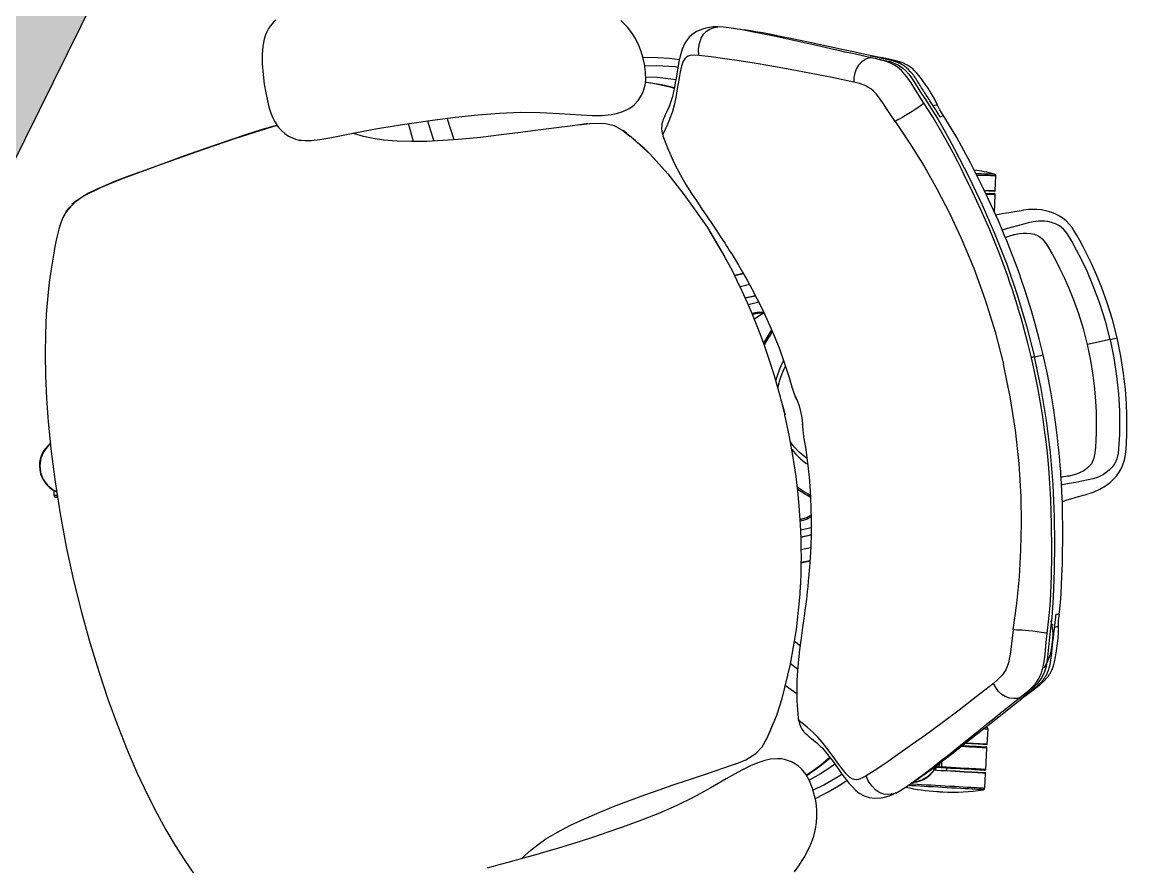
# Model space of a CAD drawing. Extents: x -15 to 8521, y -5327 to 1905.
# Drawn here: x 3983.3 to 4059.2, y -4744.7 to -4686.7 of the extents above; entities that cross this region are included whole.
import ezdxf

# ---------------------------------------------------------------- set-up
doc = ezdxf.new("R2010")
doc.units = 0
doc.layers.add('AR-HTC-MOB', color=253, linetype='Continuous', plot=False)
doc.layers.add('AR-MOB', color=2, linetype='Continuous')

# ---------------------------------------------------------------- blocks, each defined once
blk = doc.blocks.new('CAD-GIR-TELA')
at = {"color": 1, "linetype": 'Continuous'}
for p, q in [((0.00179, 0.42932), (0.00179, 0.43425)), ((0.00179, 0.42932), (0.00179, 0.41326)), ((0.00179, 0.376), (0.00179, 0.38211)), ((-0.1154, 0.37563), (-0.12524, 0.37821)), ((-0.11273, 0.37491), (-0.11273, 0.37491)), ((-0.10075, 0.37176), (-0.11273, 0.37491)), ((-0.10075, 0.37176), (-0.11273, 0.37491)), ((-0.19642, 0.34205), (-0.19731, 0.34175)), ((0.18347, 0.34602), (0.18077, 0.34616)), ((0.18331, 0.34529), (0.18347, 0.34602)), ((-0.22501, 0.31288), (-0.22432, 0.31459)), ((-0.22489, 0.31313), (-0.22501, 0.31288)), ((-0.22432, 0.31459), (-0.22414, 0.31506)), ((0.22797, 0.31445), (0.22772, 0.31506)), ((0.22859, 0.31288), (0.22797, 0.31445)), ((0.25308, 0.28423), (0.24332, 0.28709)), ((0.25573, 0.28344), (0.25573, 0.28344)), ((0.26968, 0.27935), (0.25573, 0.28344)), ((0.26968, 0.27935), (0.25573, 0.28344)), ((0.26968, 0.27935), (0.26968, 0.27935)), ((0.2821, 0.27573), (0.27234, 0.27859)), ((0.25774, 0.25102), (0.26109, 0.25004)), ((0.26445, 0.25303), (0.26291, 0.25348)), ((0.26058, 0.24829), (0.26109, 0.25004)), ((0.26078, 0.2462), (0.26112, 0.24584)), ((0.26084, 0.24613), (0.26231, 0.24571)), ((0.26183, 0.24982), (0.26103, 0.24708)), ((0.01881, 0.20926), (0.01954, 0.20924)), ((-0.07766, 0.20012), (-0.07766, 0.1926)), ((-0.06959, 0.20102), (-0.06697, 0.19456)), ((-0.00512, 0.19998), (0.00158, 0.20021)), ((0.08124, 0.20011), (0.08124, 0.19271)), ((-0.09086, 0.19667), (-0.09086, 0.19005)), ((0.09444, 0.19667), (0.09444, 0.19006)), ((0.15439, 0.17139), (0.1582, 0.17445)), ((0.17361, 0.169), (0.16891, 0.16504)), ((0.18267, 0.15845), (0.18977, 0.1647)), ((-0.25037, 0.00687), (-0.23588, 0.00789)), ((-0.25126, -0.24112), (-0.24975, -0.24396)), ((-0.0615, -0.30046), (-0.05836, -0.30121))]:
    blk.add_line(p, q, dxfattribs=at)
at = {"color": 1, "linetype": 'Continuous', "flags": 128}
for points in [[(0.00179, 0.4343), (-0.01117, 0.43394), (-0.02316, 0.43301), (-0.03398, 0.43172), (-0.04353, 0.43022), (-0.05178, 0.42863), (-0.05876, 0.42704), (-0.0646, 0.42555), (-0.06888, 0.42436), (-0.07248, 0.42331), (-0.07571, 0.42229), (-0.07878, 0.42117), (-0.08161, 0.41986), (-0.08414, 0.41834), (-0.08639, 0.41663), (-0.08845, 0.4147), (-0.09032, 0.41253), (-0.09206, 0.4101), (-0.09374, 0.40725), (-0.09543, 0.40353), (-0.09641, 0.40057), (-0.09712, 0.39763), (-0.09756, 0.39494), (-0.09792, 0.39132), (-0.09803, 0.38973), (-0.09811, 0.38836), (-0.0982, 0.38679), (-0.0983, 0.38516), (-0.09844, 0.38276), (-0.09861, 0.37959), (-0.09878, 0.3766), (-0.09891, 0.37455), (-0.09903, 0.37258), (-0.09906, 0.3721)], [(0.10264, 0.37213), (0.10259, 0.3731), (0.10243, 0.3756), (0.10227, 0.37832), (0.1021, 0.38131), (0.10197, 0.38368), (0.10186, 0.3856), (0.10178, 0.38694), (0.10169, 0.38836), (0.10161, 0.38973), (0.10151, 0.39132), (0.10114, 0.39494), (0.10038, 0.39907), (0.09901, 0.40353), (0.09733, 0.40725), (0.09564, 0.4101), (0.0939, 0.41253), (0.09203, 0.4147), (0.08998, 0.41663), (0.08773, 0.41834), (0.08465, 0.42013), (0.08116, 0.42164), (0.07737, 0.42291), (0.07324, 0.42414), (0.06818, 0.42555), (0.06235, 0.42704), (0.05536, 0.42863), (0.04711, 0.43022), (0.03756, 0.43172), (0.02674, 0.43301), (0.01475, 0.43394), (0.00179, 0.4343)], [(0.00179, 0.42932), (-0.01111, 0.42896), (-0.02378, 0.42795), (-0.03595, 0.42641), (-0.04733, 0.42444), (-0.05554, 0.42266), (-0.06301, 0.42076), (-0.06972, 0.41886), (-0.07555, 0.41693), (-0.07911, 0.41517), (-0.08187, 0.41308), (-0.08394, 0.41076), (-0.08546, 0.40835), (-0.08657, 0.406), (-0.08739, 0.4038), (-0.08834, 0.39981), (-0.08866, 0.39616), (-0.08869, 0.39266), (-0.08859, 0.38844), (-0.08843, 0.38412), (-0.08825, 0.3796), (-0.08808, 0.3749), (-0.08807, 0.37418)], [(0.00179, 0.42932), (0.01469, 0.42896), (0.02736, 0.42795), (0.03953, 0.42641), (0.05091, 0.42444), (0.05912, 0.42266), (0.06659, 0.42076), (0.0733, 0.41886), (0.07913, 0.41693), (0.0827, 0.41517), (0.08545, 0.41308), (0.08752, 0.41076), (0.08904, 0.40835), (0.09015, 0.406), (0.09097, 0.4038), (0.09192, 0.39981), (0.09224, 0.39616), (0.09227, 0.39266), (0.09218, 0.38844), (0.09201, 0.38412), (0.09183, 0.3796), (0.09167, 0.3749), (0.09165, 0.37417)], [(-0.08273, 0.37509), (-0.08281, 0.37619), (-0.08291, 0.37767), (-0.08301, 0.37905), (-0.08309, 0.37993), (-0.08313, 0.38061), (-0.08315, 0.381), (-0.08315, 0.3813), (-0.08315, 0.38191), (-0.08314, 0.38279), (-0.08305, 0.38509), (-0.08277, 0.38759), (-0.08223, 0.39012), (-0.08138, 0.39264), (-0.08028, 0.39492), (-0.07897, 0.39678), (-0.07757, 0.39819), (-0.07596, 0.39939), (-0.07433, 0.40033), (-0.07194, 0.40137), (-0.06862, 0.4025), (-0.06428, 0.4038), (-0.05884, 0.40531), (-0.05321, 0.40674), (-0.0466, 0.40822), (-0.03893, 0.40967), (-0.03021, 0.41101), (-0.02046, 0.41213), (-0.00974, 0.41292), (0.00179, 0.41322)], [(0.00179, 0.41322), (0.01277, 0.41295), (0.02301, 0.41223), (0.0324, 0.41119), (0.04086, 0.40995), (0.04836, 0.40859), (0.05491, 0.40718), (0.06158, 0.40554), (0.06705, 0.40403), (0.07146, 0.40273), (0.07527, 0.40147), (0.07869, 0.39991), (0.08198, 0.39741), (0.08321, 0.39593), (0.08439, 0.39394), (0.08546, 0.3913), (0.08626, 0.38816), (0.0865, 0.38648), (0.08664, 0.38495), (0.08673, 0.38252), (0.08673, 0.38169), (0.08673, 0.3811), (0.08671, 0.38057), (0.08668, 0.38015), (0.08663, 0.3796), (0.08654, 0.37839), (0.08645, 0.37708), (0.08636, 0.37577), (0.08631, 0.37509)], [(0.00179, 0.38211), (-0.00968, 0.38198), (-0.02012, 0.38164), (-0.02954, 0.38115), (-0.03792, 0.38056), (-0.04528, 0.37993), (-0.05161, 0.37931), (-0.05691, 0.37872), (-0.06071, 0.37827), (-0.06373, 0.37789), (-0.06624, 0.37756), (-0.06778, 0.37735), (-0.06935, 0.37714), (-0.07132, 0.37686), (-0.07369, 0.37651), (-0.07646, 0.37609), (-0.08023, 0.3755), (-0.08455, 0.37479), (-0.08942, 0.37394), (-0.09469, 0.37297), (-0.10678, 0.37056), (-0.11802, 0.36808), (-0.12836, 0.36563), (-0.13783, 0.36326), (-0.14706, 0.3608), (-0.15687, 0.35804), (-0.1674, 0.3548), (-0.17403, 0.35256)], [(0.17763, 0.35259), (0.17629, 0.35305), (0.16991, 0.35514), (0.16422, 0.35691), (0.15844, 0.35862), (0.152, 0.36042), (0.14484, 0.36236), (0.13699, 0.36439), (0.12857, 0.36645), (0.11955, 0.36855), (0.11102, 0.37042), (0.10328, 0.37201), (0.09635, 0.37333), (0.09021, 0.37443), (0.08489, 0.37533), (0.0821, 0.37577), (0.07876, 0.37629), (0.07464, 0.3769), (0.06973, 0.37758), (0.06402, 0.3783), (0.05753, 0.37906), (0.04868, 0.37995), (0.03868, 0.38078), (0.02753, 0.38146), (0.01523, 0.38194), (0.00179, 0.38211)], [(-0.22304, 0.315), (-0.22226, 0.31666), (-0.22093, 0.31947), (-0.21957, 0.32228), (-0.2181, 0.32509), (-0.21645, 0.32778), (-0.21436, 0.33038), (-0.21172, 0.33277), (-0.20937, 0.33438), (-0.20672, 0.33584), (-0.20382, 0.33713), (-0.20078, 0.33828), (-0.19359, 0.34072), (-0.18635, 0.34332), (-0.17912, 0.34592), (-0.17179, 0.34836), (-0.16442, 0.35065), (-0.15696, 0.35281), (-0.14944, 0.35487), (-0.12888, 0.36), (-0.10808, 0.3646), (-0.08634, 0.36864), (-0.06444, 0.37184), (-0.04243, 0.37415), (-0.02034, 0.37553), (0.00179, 0.376)], [(0.00179, 0.37382), (-0.00844, 0.37373), (-0.01754, 0.37348), (-0.02551, 0.37313), (-0.03235, 0.37273), (-0.03806, 0.37233), (-0.04269, 0.37196), (-0.04722, 0.37156), (-0.0518, 0.37111), (-0.05643, 0.37062), (-0.07326, 0.36849), (-0.09008, 0.36582), (-0.10428, 0.36318), (-0.1182, 0.36025), (-0.13084, 0.35734), (-0.13515, 0.35631), (-0.14059, 0.35496), (-0.14721, 0.35327), (-0.15499, 0.35118), (-0.16392, 0.34862), (-0.17394, 0.34546), (-0.18504, 0.34155)], [(-0.12993, 0.3653), (-0.12961, 0.36653), (-0.12898, 0.3689), (-0.12842, 0.37103), (-0.12793, 0.3729), (-0.12752, 0.37447), (-0.12719, 0.37574), (-0.12694, 0.37668), (-0.12678, 0.37728), (-0.12671, 0.37754), (-0.12671, 0.37755)], [(-0.12524, 0.37821), (-0.12525, 0.37817), (-0.12534, 0.37782), (-0.12552, 0.37713), (-0.12579, 0.37611), (-0.12614, 0.37477), (-0.12658, 0.37312), (-0.12708, 0.37118), (-0.12766, 0.36898), (-0.1283, 0.36654), (-0.12853, 0.36566)], [(-0.11731, 0.36836), (-0.11725, 0.3686), (-0.11674, 0.37053), (-0.11631, 0.37218), (-0.11596, 0.37353), (-0.11569, 0.37455), (-0.11551, 0.37524), (-0.11541, 0.37558), (-0.1154, 0.37563)], [(-0.11513, 0.37515), (-0.11515, 0.37505), (-0.11527, 0.37461), (-0.11548, 0.37382), (-0.11577, 0.3727), (-0.11616, 0.37124), (-0.11662, 0.36949), (-0.11689, 0.36845)], [(-0.11513, 0.36883), (-0.1149, 0.3697), (-0.11448, 0.37128), (-0.11415, 0.37256), (-0.1139, 0.3735), (-0.11374, 0.3741), (-0.11367, 0.37436)], [(-0.11273, 0.37491), (-0.1128, 0.37465), (-0.11296, 0.37403), (-0.11322, 0.37306), (-0.11356, 0.37175), (-0.11399, 0.37013), (-0.11429, 0.36896)], [(-0.11273, 0.37491), (-0.11288, 0.37494), (-0.11303, 0.37493), (-0.11318, 0.3749), (-0.11332, 0.37483), (-0.11344, 0.37474), (-0.11354, 0.37463), (-0.11362, 0.3745), (-0.11367, 0.37436)], [(0.00179, 0.376), (0.00179, 0.37493), (0.00179, 0.37455), (0.00179, 0.37425), (0.00179, 0.37402), (0.00179, 0.37387), (0.00179, 0.37382)], [(0.22662, 0.315), (0.22585, 0.31666), (0.22168, 0.32509), (0.22003, 0.32778), (0.21794, 0.33038), (0.2153, 0.33277), (0.21295, 0.33438), (0.2103, 0.33584), (0.2074, 0.33713), (0.20436, 0.33828), (0.19796, 0.34045), (0.19145, 0.34277), (0.17854, 0.34733), (0.1654, 0.35142), (0.14759, 0.35628), (0.12964, 0.36066), (0.11167, 0.3646), (0.08992, 0.36864), (0.06802, 0.37184), (0.04601, 0.37415), (0.02392, 0.37553), (0.00179, 0.376)], [(0.18862, 0.34155), (0.17898, 0.34497), (0.17035, 0.34775), (0.16273, 0.35001), (0.15615, 0.35184), (0.15063, 0.35331), (0.14614, 0.35447), (0.14174, 0.35557), (0.13728, 0.35666), (0.13276, 0.35774), (0.11622, 0.36146), (0.09953, 0.36478), (0.08886, 0.36664), (0.07815, 0.3683), (0.06785, 0.36969), (0.0583, 0.37081), (0.05389, 0.37126), (0.0483, 0.37179), (0.04148, 0.37235), (0.03341, 0.37289), (0.02411, 0.37336), (0.01357, 0.3737), (0.00179, 0.37382)], [(-0.18195, 0.35014), (-0.18662, 0.34913), (-0.19071, 0.3478), (-0.1943, 0.34654), (-0.19743, 0.34536), (-0.20007, 0.34429), (-0.20269, 0.34314), (-0.20458, 0.34223), (-0.20613, 0.34142), (-0.20746, 0.34066), (-0.20856, 0.33997), (-0.20958, 0.33928), (-0.21112, 0.33807), (-0.21307, 0.3362), (-0.21515, 0.33357), (-0.21717, 0.33016), (-0.21929, 0.32599), (-0.2216, 0.3209)], [(-0.18178, 0.3473), (-0.18189, 0.34854), (-0.18194, 0.34933), (-0.18197, 0.34979), (-0.18197, 0.35004), (-0.18194, 0.35006)], [(-0.17404, 0.3526), (-0.17797, 0.35116), (-0.18195, 0.35014)], [(-0.17542, 0.34952), (-0.17701, 0.34897), (-0.17861, 0.34842)], [(-0.17729, 0.3194), (-0.16016, 0.32589), (-0.14282, 0.33178), (-0.12524, 0.3369), (-0.10748, 0.34142), (-0.08955, 0.3453), (-0.06693, 0.34918), (-0.04413, 0.35194), (-0.0212, 0.35359), (0.00179, 0.35413)], [(-0.17343, 0.35018), (-0.17442, 0.34985), (-0.17542, 0.34952)], [(-0.17343, 0.35018), (-0.17354, 0.35137), (-0.17367, 0.35204), (-0.1738, 0.35241), (-0.17394, 0.35259), (-0.17404, 0.35257)], [(0.18088, 0.3194), (0.16374, 0.32589), (0.14641, 0.33178), (0.12882, 0.3369), (0.11106, 0.34142), (0.09313, 0.3453), (0.07052, 0.34918), (0.04771, 0.35194), (0.02478, 0.35359), (0.00179, 0.35413)], [(0.17701, 0.35018), (0.17712, 0.35137), (0.17725, 0.35204), (0.17739, 0.35241), (0.17752, 0.35259), (0.17762, 0.35257)], [(0.17701, 0.35018), (0.17801, 0.34985), (0.179, 0.34952)], [(0.18553, 0.35014), (0.18155, 0.35116), (0.17763, 0.3526)], [(0.179, 0.34952), (0.1806, 0.34897), (0.18219, 0.34842)], [(0.18537, 0.3473), (0.18547, 0.34854), (0.18553, 0.34933), (0.18555, 0.34979), (0.18555, 0.35004), (0.18552, 0.35006)], [(0.22519, 0.3209), (0.22314, 0.32545), (0.22132, 0.32914), (0.21969, 0.33212), (0.21821, 0.33437), (0.21716, 0.33567), (0.21635, 0.33654), (0.2157, 0.33718), (0.21495, 0.33786), (0.21409, 0.33858), (0.21283, 0.33951), (0.21112, 0.34062), (0.20869, 0.34196), (0.20549, 0.34348), (0.20154, 0.34514), (0.1969, 0.34688), (0.19344, 0.34808), (0.18968, 0.34928), (0.18553, 0.35014)], [(-0.18504, 0.34155), (-0.1907, 0.33949), (-0.19608, 0.33765), (-0.20067, 0.33608), (-0.20429, 0.33468), (-0.20689, 0.33348), (-0.20878, 0.33247), (-0.21038, 0.33148), (-0.21174, 0.33054), (-0.2132, 0.32938), (-0.21496, 0.32774), (-0.21666, 0.32579), (-0.21798, 0.32397), (-0.21912, 0.32212), (-0.22043, 0.31971), (-0.22191, 0.31673), (-0.22357, 0.31322)], [(-0.19731, 0.34175), (-0.19819, 0.34145), (-0.19906, 0.34115)], [(-0.19554, 0.34235), (-0.19598, 0.3422), (-0.19642, 0.34205)], [(-0.19382, 0.34294), (-0.19468, 0.34265), (-0.19554, 0.34235)], [(-0.19298, 0.34323), (-0.1934, 0.34309), (-0.19382, 0.34294)], [(-0.19165, 0.3437), (-0.19232, 0.34347), (-0.19298, 0.34323)], [(-0.19033, 0.34418), (-0.19099, 0.34394), (-0.19165, 0.3437)], [(-0.18898, 0.34466), (-0.18965, 0.34442), (-0.19033, 0.34418)], [(-0.18766, 0.34515), (-0.18832, 0.34491), (-0.18898, 0.34466)], [(-0.1863, 0.34565), (-0.18699, 0.3454), (-0.18766, 0.34515)], [(-0.18496, 0.34615), (-0.18563, 0.3459), (-0.1863, 0.34565)], [(-0.18503, 0.34155), (-0.18503, 0.34155), (-0.18485, 0.34133), (-0.18457, 0.34079), (-0.18402, 0.33952), (-0.18336, 0.33786), (-0.1823, 0.33505), (-0.1813, 0.33229), (-0.18039, 0.3297), (-0.17961, 0.32734), (-0.17895, 0.32526), (-0.17839, 0.32338), (-0.17786, 0.3215), (-0.17729, 0.3194)], [(-0.18338, 0.34673), (-0.18417, 0.34644), (-0.18496, 0.34615)], [(-0.18178, 0.3473), (-0.18258, 0.34701), (-0.18338, 0.34673)], [(-0.18019, 0.34787), (-0.18099, 0.34758), (-0.18178, 0.3473)], [(-0.17861, 0.34842), (-0.1794, 0.34815), (-0.18019, 0.34787)], [(0.18862, 0.34155), (0.18862, 0.34155), (0.18843, 0.34133), (0.18816, 0.34079), (0.1876, 0.33952), (0.18694, 0.33786), (0.18588, 0.33505), (0.18488, 0.33229), (0.18398, 0.3297), (0.18319, 0.32734), (0.18253, 0.32526), (0.18197, 0.32338), (0.18144, 0.3215), (0.18088, 0.3194)], [(0.18219, 0.34842), (0.18298, 0.34815), (0.18378, 0.34787)], [(0.18358, 0.34683), (0.18358, 0.34684), (0.18356, 0.34663), (0.18347, 0.34602)], [(0.21082, 0.33421), (0.21071, 0.33435), (0.20804, 0.33697), (0.20562, 0.33879), (0.20287, 0.34041), (0.19988, 0.34185), (0.19674, 0.34314), (0.19352, 0.34426), (0.19023, 0.34522), (0.18689, 0.34586), (0.18347, 0.34602)], [(0.18378, 0.34787), (0.18457, 0.34758), (0.18537, 0.3473)], [(0.18537, 0.3473), (0.18617, 0.34701), (0.18696, 0.34673)], [(0.18696, 0.34673), (0.18776, 0.34643), (0.18855, 0.34615)], [(0.18855, 0.34615), (0.1892, 0.3459), (0.18989, 0.34565)], [(0.22715, 0.31322), (0.22549, 0.31673), (0.22401, 0.31971), (0.2227, 0.32212), (0.22156, 0.32397), (0.21973, 0.32643), (0.21735, 0.32889), (0.21532, 0.33054), (0.21397, 0.33148), (0.21236, 0.33247), (0.21047, 0.33348), (0.20787, 0.33468), (0.20425, 0.33608), (0.19966, 0.33765), (0.19428, 0.33949), (0.18862, 0.34155)], [(0.18989, 0.34565), (0.19057, 0.3454), (0.19124, 0.34515)], [(0.19124, 0.34515), (0.1919, 0.34491), (0.19257, 0.34466)], [(0.19257, 0.34466), (0.19324, 0.34442), (0.19391, 0.34418)], [(0.19391, 0.34418), (0.19457, 0.34394), (0.19523, 0.3437)], [(0.19523, 0.3437), (0.1959, 0.34347), (0.19657, 0.34323)], [(0.19657, 0.34323), (0.19698, 0.34309), (0.1974, 0.34294)], [(0.1974, 0.34294), (0.19826, 0.34265), (0.19912, 0.34235)], [(0.19912, 0.34235), (0.19956, 0.3422), (0.2, 0.34205)], [(0.2, 0.34205), (0.20044, 0.3419), (0.20089, 0.34175)], [(0.20089, 0.34175), (0.20177, 0.34145), (0.20264, 0.34115)], [(-0.21276, 0.3342), (-0.21324, 0.33377), (-0.21369, 0.33334)], [(-0.21177, 0.33502), (-0.21228, 0.33461), (-0.21276, 0.3342)], [(-0.21123, 0.33542), (-0.2115, 0.33522), (-0.21177, 0.33502)], [(-0.20828, 0.3373), (-0.20981, 0.33639), (-0.21123, 0.33542)], [(-0.20764, 0.33765), (-0.20796, 0.33748), (-0.20828, 0.3373)], [(-0.20698, 0.33798), (-0.20731, 0.33782), (-0.20764, 0.33765)], [(-0.20628, 0.33832), (-0.20663, 0.33815), (-0.20698, 0.33798)], [(-0.20558, 0.33864), (-0.20593, 0.33848), (-0.20628, 0.33832)], [(-0.20491, 0.33894), (-0.20525, 0.33879), (-0.20558, 0.33864)], [(-0.20423, 0.33923), (-0.20457, 0.33908), (-0.20491, 0.33894)], [(-0.20382, 0.3394), (-0.20403, 0.33931), (-0.20423, 0.33923)], [(-0.2034, 0.33956), (-0.20361, 0.33948), (-0.20382, 0.3394)], [(-0.20297, 0.33973), (-0.20318, 0.33965), (-0.2034, 0.33956)], [(-0.20254, 0.3399), (-0.20276, 0.33981), (-0.20297, 0.33973)], [(-0.20167, 0.34022), (-0.20211, 0.34006), (-0.20254, 0.3399)], [(-0.2008, 0.34054), (-0.20123, 0.34039), (-0.20167, 0.34023)], [(-0.19906, 0.34115), (-0.19993, 0.34085), (-0.2008, 0.34054)], [(0.20264, 0.34115), (0.20352, 0.34085), (0.20438, 0.34054)], [(0.20438, 0.34054), (0.20482, 0.34039), (0.20525, 0.34022)], [(0.20525, 0.34022), (0.20569, 0.34006), (0.20613, 0.3399)], [(0.20613, 0.3399), (0.20634, 0.33981), (0.20655, 0.33973)], [(0.20655, 0.33973), (0.20677, 0.33965), (0.20698, 0.33956)], [(0.20698, 0.33956), (0.20719, 0.33948), (0.2074, 0.3394)], [(0.2074, 0.3394), (0.20761, 0.33931), (0.20782, 0.33923)], [(0.20782, 0.33923), (0.20816, 0.33908), (0.20849, 0.33894)], [(0.20849, 0.33894), (0.20883, 0.33879), (0.20916, 0.33864)], [(0.20916, 0.33864), (0.20952, 0.33848), (0.20987, 0.33832)], [(0.20987, 0.33832), (0.21022, 0.33815), (0.21056, 0.33798)], [(0.21056, 0.33798), (0.21089, 0.33782), (0.21122, 0.33765)], [(0.21122, 0.33765), (0.21154, 0.33748), (0.21186, 0.3373)], [(0.21186, 0.3373), (0.21339, 0.33639), (0.21481, 0.33542)], [(0.21481, 0.33542), (0.21508, 0.33522), (0.21535, 0.33502)], [(0.21535, 0.33502), (0.21586, 0.33461), (0.21635, 0.3342)], [(0.21635, 0.3342), (0.21682, 0.33377), (0.21728, 0.33334)], [(-0.21828, 0.32693), (-0.21856, 0.3264), (-0.21884, 0.32586)], [(-0.218, 0.32745), (-0.21814, 0.32719), (-0.21828, 0.32693)], [(-0.21772, 0.32796), (-0.21786, 0.3277), (-0.218, 0.32745)], [(-0.21755, 0.32824), (-0.21764, 0.3281), (-0.21772, 0.32796)], [(-0.21739, 0.32852), (-0.21747, 0.32838), (-0.21755, 0.32824)], [(-0.21721, 0.32882), (-0.2173, 0.32867), (-0.21739, 0.32852)], [(-0.21703, 0.32911), (-0.21712, 0.32897), (-0.21721, 0.32882)], [(-0.21688, 0.32936), (-0.21696, 0.32924), (-0.21703, 0.32911)], [(-0.21673, 0.32959), (-0.21681, 0.32947), (-0.21688, 0.32936)], [(-0.21656, 0.32985), (-0.21665, 0.32972), (-0.21673, 0.32959)], [(-0.21639, 0.33011), (-0.21648, 0.32998), (-0.21656, 0.32985)], [(-0.21619, 0.3304), (-0.21629, 0.33026), (-0.21639, 0.33011)], [(-0.21599, 0.33069), (-0.21609, 0.33054), (-0.21619, 0.3304)], [(-0.21577, 0.33097), (-0.21588, 0.33083), (-0.21599, 0.33069)], [(-0.21556, 0.33125), (-0.21567, 0.33111), (-0.21577, 0.33097)], [(-0.21535, 0.33152), (-0.21545, 0.33139), (-0.21556, 0.33125)], [(-0.21514, 0.33177), (-0.21525, 0.33165), (-0.21535, 0.33152)], [(-0.21493, 0.33203), (-0.21504, 0.3319), (-0.21514, 0.33177)], [(-0.21471, 0.33228), (-0.21482, 0.33215), (-0.21493, 0.33203)], [(-0.21421, 0.33281), (-0.21447, 0.33255), (-0.21471, 0.33228)], [(-0.21369, 0.33334), (-0.21396, 0.33308), (-0.21421, 0.33281)], [(0.21728, 0.33334), (0.21754, 0.33308), (0.2178, 0.33281)], [(0.2178, 0.33281), (0.21805, 0.33255), (0.21829, 0.33228)], [(0.21829, 0.33228), (0.2184, 0.33215), (0.21851, 0.33203)], [(0.21851, 0.33203), (0.21862, 0.3319), (0.21872, 0.33177)], [(0.21872, 0.33177), (0.21883, 0.33165), (0.21893, 0.33152)], [(0.21893, 0.33152), (0.21904, 0.33138), (0.21914, 0.33125)], [(0.21914, 0.33125), (0.21925, 0.33111), (0.21936, 0.33097)], [(0.21936, 0.33097), (0.21946, 0.33083), (0.21957, 0.33069)], [(0.21957, 0.33069), (0.21967, 0.33054), (0.21977, 0.3304)], [(0.21977, 0.3304), (0.21987, 0.33026), (0.21997, 0.33011)], [(0.21997, 0.33011), (0.22006, 0.32998), (0.22015, 0.32985)], [(0.22015, 0.32985), (0.22023, 0.32972), (0.22031, 0.32959)], [(0.22031, 0.32959), (0.22039, 0.32947), (0.22047, 0.32936)], [(0.22047, 0.32936), (0.22054, 0.32923), (0.22062, 0.32911)], [(0.22062, 0.32911), (0.22071, 0.32897), (0.22079, 0.32882)], [(0.22079, 0.32882), (0.22088, 0.32867), (0.22097, 0.32852)], [(0.22097, 0.32852), (0.22105, 0.32838), (0.22114, 0.32824)], [(0.22114, 0.32824), (0.22122, 0.3281), (0.2213, 0.32796)], [(0.2213, 0.32796), (0.22144, 0.3277), (0.22158, 0.32745)], [(0.22158, 0.32745), (0.22172, 0.32719), (0.22186, 0.32693)], [(0.22186, 0.32693), (0.22215, 0.3264), (0.22243, 0.32586)], [(-0.2216, 0.3209), (-0.22285, 0.31797), (-0.22416, 0.31507)], [(-0.22199, 0.31935), (-0.22227, 0.31875), (-0.22255, 0.31816)], [(-0.22157, 0.32089), (-0.22178, 0.32047), (-0.22199, 0.31935)], [(-0.22145, 0.32051), (-0.22172, 0.31993), (-0.22199, 0.31935)], [(-0.22094, 0.32159), (-0.22119, 0.32106), (-0.22145, 0.32051)], [(-0.22042, 0.32267), (-0.22068, 0.32213), (-0.22094, 0.32159)], [(-0.21992, 0.3237), (-0.22018, 0.32318), (-0.22042, 0.32267)], [(-0.2194, 0.32475), (-0.21966, 0.32423), (-0.21992, 0.3237)], [(-0.21884, 0.32586), (-0.21912, 0.32531), (-0.2194, 0.32475)], [(-0.17729, 0.3194), (-0.18268, 0.31735), (-0.18811, 0.31536), (-0.19172, 0.31404), (-0.19526, 0.31263), (-0.1986, 0.31103), (-0.20085, 0.30965), (-0.20281, 0.30813), (-0.20447, 0.30651), (-0.20588, 0.30483), (-0.20814, 0.30136), (-0.20998, 0.29784)], [(0.18088, 0.3194), (0.18627, 0.31735), (0.19169, 0.31536), (0.1953, 0.31404), (0.19885, 0.31263), (0.20218, 0.31103), (0.20444, 0.30965), (0.2064, 0.30813), (0.20806, 0.30651), (0.20946, 0.30483), (0.21172, 0.30136), (0.21356, 0.29784)], [(0.22243, 0.32586), (0.22271, 0.3253), (0.22299, 0.32475)], [(0.22299, 0.32475), (0.22325, 0.32423), (0.2235, 0.3237)], [(0.2235, 0.3237), (0.22376, 0.32319), (0.22401, 0.32267)], [(0.22401, 0.32267), (0.22426, 0.32213), (0.22452, 0.32159)], [(0.22452, 0.32159), (0.22477, 0.32105), (0.22503, 0.32051)], [(0.22503, 0.32051), (0.2253, 0.31993), (0.22558, 0.31935)], [(0.22515, 0.32089), (0.22536, 0.32047), (0.22558, 0.31935)], [(0.22774, 0.31507), (0.22643, 0.31797), (0.22519, 0.3209)], [(0.22558, 0.31935), (0.22585, 0.31875), (0.22613, 0.31816)], [(-0.22356, 0.31324), (-0.22658, 0.30688), (-0.2292, 0.30134), (-0.23146, 0.2966), (-0.23336, 0.29264), (-0.2349, 0.28943), (-0.2375, 0.28404), (-0.24013, 0.2786), (-0.24483, 0.26888), (-0.24938, 0.25943), (-0.25306, 0.25166), (-0.2566, 0.24404), (-0.25998, 0.23657), (-0.26092, 0.23445), (-0.26182, 0.23239), (-0.26268, 0.23037), (-0.26355, 0.22829), (-0.26457, 0.22577), (-0.26571, 0.22279), (-0.2669, 0.21935), (-0.26802, 0.21546)], [(-0.22439, 0.31462), (-0.22522, 0.31285), (-0.22762, 0.30772), (-0.23017, 0.30228), (-0.23316, 0.29593), (-0.23632, 0.28923), (-0.23962, 0.28229), (-0.24275, 0.27568), (-0.24565, 0.26953), (-0.249, 0.26235), (-0.25198, 0.25585), (-0.25462, 0.25), (-0.25693, 0.24476), (-0.25892, 0.24009), (-0.26022, 0.23695), (-0.26137, 0.23402), (-0.26237, 0.2313), (-0.26278, 0.23012)], [(-0.2235, 0.31613), (-0.22419, 0.31463), (-0.22489, 0.31313)], [(-0.2235, 0.31321), (-0.22371, 0.31278), (-0.22378, 0.31162), (-0.2233, 0.30899), (-0.22234, 0.30632), (-0.22062, 0.30369), (-0.21864, 0.30178), (-0.21608, 0.30003), (-0.21313, 0.29865), (-0.20998, 0.29784)], [(-0.22303, 0.31714), (-0.22326, 0.31663), (-0.2235, 0.31613)], [(-0.22255, 0.31816), (-0.22279, 0.31765), (-0.22303, 0.31714)], [(0.22709, 0.31321), (0.2273, 0.31278), (0.22737, 0.31162), (0.22688, 0.30899), (0.22592, 0.30632), (0.22421, 0.30369), (0.22222, 0.30178), (0.21967, 0.30003), (0.21672, 0.29865), (0.21356, 0.29784)], [(0.22613, 0.31816), (0.22637, 0.31765), (0.22661, 0.31714)], [(0.22661, 0.31714), (0.22684, 0.31663), (0.22708, 0.31613)], [(0.22708, 0.31613), (0.22778, 0.31463), (0.22847, 0.31313)], [(0.2716, 0.21546), (0.27074, 0.21856), (0.26986, 0.22121), (0.26907, 0.22339), (0.26842, 0.2251), (0.26784, 0.22655), (0.26722, 0.22806), (0.26656, 0.22966), (0.26522, 0.2328), (0.26375, 0.23616), (0.26225, 0.2395), (0.25958, 0.24535), (0.25686, 0.25118), (0.25405, 0.25715), (0.25126, 0.26297), (0.2484, 0.26892), (0.24554, 0.27481), (0.24286, 0.28035), (0.24196, 0.28222), (0.2409, 0.28441), (0.23961, 0.28708), (0.2381, 0.29023), (0.23635, 0.29388), (0.2344, 0.29796), (0.23222, 0.30253), (0.22981, 0.30762), (0.22714, 0.31324)], [(0.26637, 0.2301), (0.26632, 0.23027), (0.2655, 0.23255), (0.26483, 0.23432), (0.26424, 0.23585), (0.26357, 0.23751), (0.26276, 0.23948), (0.26179, 0.24178), (0.26042, 0.24496), (0.2588, 0.24865), (0.25692, 0.25286), (0.25476, 0.25762), (0.25236, 0.26283), (0.24992, 0.26807), (0.24523, 0.27802), (0.24056, 0.28786), (0.23599, 0.29752), (0.23156, 0.30696), (0.2293, 0.3118), (0.22804, 0.31448)], [(0.22847, 0.31313), (0.22853, 0.313), (0.22859, 0.31288)], [(-0.20998, 0.29784), (-0.2163, 0.28421), (-0.22239, 0.27069), (-0.22827, 0.25736), (-0.23388, 0.24433), (-0.23808, 0.23421), (-0.24201, 0.22446), (-0.24569, 0.21517), (-0.24908, 0.20643), (-0.25197, 0.19833)], [(0.21356, 0.29784), (0.21988, 0.28421), (0.22597, 0.27069), (0.23186, 0.25736), (0.23746, 0.24433), (0.24166, 0.23421), (0.24559, 0.22446), (0.24927, 0.21517), (0.25266, 0.20643), (0.25555, 0.19833)], [(0.24162, 0.28576), (0.24175, 0.28621), (0.24183, 0.28646), (0.24183, 0.28647)], [(0.24332, 0.28709), (0.24331, 0.28705), (0.24321, 0.2867), (0.24301, 0.28602), (0.24271, 0.28501), (0.24241, 0.28398)], [(0.24896, 0.27018), (0.24968, 0.27265), (0.25039, 0.27507), (0.25103, 0.27726), (0.2516, 0.27918), (0.25208, 0.28081), (0.25247, 0.28215), (0.25276, 0.28316), (0.25296, 0.28384), (0.25307, 0.28419), (0.25308, 0.28423)], [(0.25334, 0.28375), (0.25331, 0.28365), (0.25318, 0.28321), (0.25295, 0.28243), (0.25262, 0.28131), (0.2522, 0.27987), (0.25169, 0.27813), (0.2511, 0.2761), (0.25043, 0.27381), (0.24969, 0.27129), (0.2492, 0.26961)], [(0.25024, 0.26746), (0.25079, 0.26933), (0.25155, 0.27192), (0.25224, 0.27429), (0.25287, 0.27643), (0.25342, 0.27829), (0.25388, 0.27986), (0.25425, 0.28113), (0.25452, 0.28206), (0.2547, 0.28266), (0.25477, 0.28292)], [(0.25573, 0.28344), (0.25565, 0.28318), (0.25547, 0.28257), (0.25519, 0.2816), (0.25481, 0.28031), (0.25434, 0.27869), (0.25378, 0.27678), (0.25314, 0.27459), (0.25242, 0.27215), (0.25164, 0.2695), (0.25081, 0.26665), (0.25073, 0.26639)], [(0.25573, 0.28344), (0.25558, 0.28347), (0.25543, 0.28347), (0.25528, 0.28344), (0.25514, 0.28338), (0.25502, 0.28329), (0.25491, 0.28319), (0.25483, 0.28306), (0.25477, 0.28292)], [(0.26109, 0.25004), (0.26204, 0.25327), (0.26297, 0.25646), (0.26389, 0.25957), (0.26476, 0.26256), (0.2656, 0.26541), (0.26638, 0.26807), (0.26709, 0.2705), (0.26773, 0.27269), (0.26829, 0.27461), (0.26877, 0.27622), (0.26915, 0.27752), (0.26943, 0.27848), (0.26961, 0.27909), (0.26968, 0.27935)], [(0.27021, 0.2784), (0.27013, 0.27814), (0.26996, 0.27754), (0.26968, 0.2766), (0.26931, 0.27534), (0.26885, 0.27377), (0.26831, 0.2719), (0.26768, 0.26977), (0.26698, 0.26739), (0.26623, 0.2648), (0.26541, 0.26203), (0.26456, 0.25911), (0.26367, 0.25608), (0.26276, 0.25297), (0.26183, 0.24982)], [(0.26338, 0.24937), (0.26431, 0.25255), (0.26523, 0.2557), (0.26613, 0.25877), (0.267, 0.26172), (0.26782, 0.26453), (0.26859, 0.26715), (0.26929, 0.26956), (0.26993, 0.27172), (0.27048, 0.27361), (0.27095, 0.2752), (0.27132, 0.27649), (0.2716, 0.27744), (0.27178, 0.27805), (0.27186, 0.27831), (0.27186, 0.27832)], [(0.27234, 0.27859), (0.27233, 0.27854), (0.27223, 0.2782), (0.27203, 0.27752), (0.27173, 0.2765), (0.27134, 0.27517), (0.27086, 0.27353), (0.2703, 0.27161), (0.26966, 0.26943), (0.26895, 0.26701), (0.26818, 0.26438), (0.26736, 0.26157), (0.26649, 0.25862), (0.2656, 0.25556), (0.26468, 0.25243), (0.26375, 0.24926)], [(0.28302, 0.27441), (0.28299, 0.27431), (0.28287, 0.27388), (0.28264, 0.27311), (0.28232, 0.27202), (0.28191, 0.27061), (0.28141, 0.2689), (0.28083, 0.26691), (0.28017, 0.26467), (0.27945, 0.26221), (0.27867, 0.25954), (0.27784, 0.25672), (0.27697, 0.25376), (0.27608, 0.25071), (0.27517, 0.24761), (0.27425, 0.24448), (0.27334, 0.24138), (0.27245, 0.23833), (0.27158, 0.23537), (0.27076, 0.23255), (0.26998, 0.22989), (0.26925, 0.22742), (0.2686, 0.22518), (0.26848, 0.22478)], [(0.27021, 0.2784), (0.27024, 0.27855), (0.27023, 0.2787), (0.2702, 0.27884), (0.27014, 0.27898), (0.27006, 0.27911), (0.26995, 0.27921), (0.26982, 0.2793), (0.26968, 0.27935)], [(0.27351, 0.2464), (0.27443, 0.24957), (0.27535, 0.2527), (0.27625, 0.25576), (0.27711, 0.25871), (0.27794, 0.26152), (0.27871, 0.26415), (0.27942, 0.26657), (0.28006, 0.26875), (0.28062, 0.27067), (0.2811, 0.27231), (0.28149, 0.27364), (0.28179, 0.27466), (0.28199, 0.27534), (0.28209, 0.27568), (0.2821, 0.27573)], [(0.25966, 0.24705), (0.25967, 0.24707), (0.25973, 0.24714), (0.25981, 0.24726), (0.25993, 0.24741), (0.26007, 0.2476), (0.26023, 0.24781), (0.2604, 0.24804), (0.26058, 0.24829)], [(0.26687, 0.22891), (0.2671, 0.22993), (0.26687, 0.2349), (0.26537, 0.23965), (0.26271, 0.24385), (0.25972, 0.24656)], [(0.26058, 0.24829), (0.26081, 0.24774), (0.26094, 0.24738), (0.261, 0.2472), (0.26102, 0.24711), (0.26103, 0.24708)], [(0.26103, 0.24708), (0.26103, 0.24708), (0.261, 0.24697), (0.26086, 0.24649), (0.26078, 0.2462)], [(0.26183, 0.24982), (0.26182, 0.24982), (0.26178, 0.24983), (0.26171, 0.24985), (0.26162, 0.24988), (0.26151, 0.24991), (0.26138, 0.24995), (0.26124, 0.24999), (0.26109, 0.25004)], [(0.26375, 0.24926), (0.26282, 0.24609), (0.26238, 0.24458)], [(0.26773, 0.22667), (0.2683, 0.22865), (0.26907, 0.23128), (0.2699, 0.23408), (0.27076, 0.23703), (0.27166, 0.24009), (0.27258, 0.24323), (0.27351, 0.2464)], [(0.27702, 0.24324), (0.27707, 0.24339), (0.27719, 0.24382), (0.27738, 0.24445), (0.27759, 0.2452), (0.27781, 0.24595), (0.278, 0.24658), (0.27812, 0.24701), (0.27817, 0.24716)], [(-0.26798, 0.2156), (-0.26864, 0.21257), (-0.26897, 0.20978), (-0.26906, 0.20723), (-0.26897, 0.20495), (-0.26826, 0.20067), (-0.26683, 0.19689), (-0.26559, 0.19479), (-0.26416, 0.19294), (-0.26232, 0.19107), (-0.25868, 0.18831), (-0.25428, 0.18578), (-0.25096, 0.18418), (-0.24801, 0.18288), (-0.24552, 0.18183), (-0.24309, 0.18083), (-0.24031, 0.17967), (-0.23724, 0.17838), (-0.23418, 0.17705), (-0.23162, 0.17588), (-0.22954, 0.17485), (-0.22789, 0.17397), (-0.22671, 0.17331), (-0.22586, 0.17281), (-0.22521, 0.17241), (-0.22439, 0.17189), (-0.22343, 0.17126), (-0.22238, 0.17053), (-0.21984, 0.16865), (-0.21739, 0.16671), (-0.21631, 0.16587), (-0.21537, 0.16516), (-0.21456, 0.16459), (-0.21382, 0.16412), (-0.21314, 0.16372), (-0.21261, 0.16344), (-0.21195, 0.16312), (-0.21081, 0.16266), (-0.20913, 0.16215), (-0.20684, 0.16177), (-0.20382, 0.16177)], [(-0.25197, 0.19833), (-0.25603, 0.19911), (-0.25978, 0.20062), (-0.26297, 0.20262), (-0.26534, 0.20489), (-0.26686, 0.20727), (-0.26771, 0.20973), (-0.26809, 0.21222), (-0.26814, 0.21467), (-0.26796, 0.21545)], [(0.2074, 0.16177), (0.21042, 0.16177), (0.21272, 0.16215), (0.21439, 0.16266), (0.21553, 0.16312), (0.21619, 0.16344), (0.21673, 0.16372), (0.21755, 0.1642), (0.21845, 0.1648), (0.2195, 0.16557), (0.22076, 0.16654), (0.22208, 0.16759), (0.22342, 0.16865), (0.2248, 0.16968), (0.22589, 0.17048), (0.22697, 0.17122), (0.22794, 0.17187), (0.22877, 0.17239), (0.22943, 0.1728), (0.23029, 0.17331), (0.23147, 0.17397), (0.23312, 0.17485), (0.2352, 0.17588), (0.23777, 0.17705), (0.24082, 0.17838), (0.24389, 0.17967), (0.24668, 0.18083), (0.24911, 0.18183), (0.25159, 0.18288), (0.25454, 0.18418), (0.25787, 0.18578), (0.26081, 0.1874), (0.26361, 0.18922), (0.26591, 0.19107), (0.2685, 0.19386), (0.27042, 0.19689), (0.27184, 0.20067), (0.27255, 0.20495), (0.27264, 0.20723), (0.27256, 0.20978), (0.27222, 0.21257), (0.27156, 0.2156)], [(0.27155, 0.21545), (0.27172, 0.21467), (0.27168, 0.21222), (0.27129, 0.20973), (0.27044, 0.20727), (0.26893, 0.20489), (0.26655, 0.20262), (0.26337, 0.20062), (0.25961, 0.19911), (0.25555, 0.19833)], [(-0.20367, 0.16184), (-0.20127, 0.1621), (-0.19497, 0.163), (-0.18931, 0.16399), (-0.18419, 0.16506), (-0.17952, 0.16619), (-0.17524, 0.16735), (-0.16759, 0.16973), (-0.16085, 0.17208), (-0.15475, 0.17434), (-0.1492, 0.17645), (-0.14258, 0.17901), (-0.13685, 0.18121), (-0.13205, 0.18304), (-0.1281, 0.18452), (-0.12479, 0.18573), (-0.12216, 0.18668), (-0.12065, 0.18722), (-0.11893, 0.18782), (-0.1166, 0.18864), (-0.11361, 0.18965), (-0.10994, 0.19088), (-0.10551, 0.1923), (-0.10027, 0.19393), (-0.09411, 0.19576), (-0.08772, 0.19755), (-0.08044, 0.19945), (-0.07219, 0.20142), (-0.06289, 0.20339), (-0.05243, 0.20528), (-0.04334, 0.20664), (-0.03344, 0.20783), (-0.02265, 0.20878), (-0.01608, 0.20914)], [(-0.02243, 0.19938), (-0.02582, 0.20117), (-0.0298, 0.20379), (-0.03355, 0.2067), (-0.03465, 0.20769)], [(-0.01688, 0.19957), (-0.01737, 0.19976), (-0.01913, 0.20053), (-0.02283, 0.20245), (-0.02633, 0.20466), (-0.02923, 0.20678), (-0.03082, 0.20807)], [(-0.01533, 0.20923), (-0.01564, 0.2092), (-0.01608, 0.2092)], [(-0.01536, 0.20922), (-0.01095, 0.20964), (-0.00669, 0.2103)], [(-0.00689, 0.21026), (-0.00712, 0.21023), (-0.00869, 0.21), (-0.00903, 0.20998)], [(-0.00902, 0.20995), (-0.00818, 0.21019), (-0.00546, 0.21069), (-0.00219, 0.21102), (0.00179, 0.21115)], [(0.00179, 0.21115), (0.00514, 0.21106), (0.00804, 0.21081), (0.01057, 0.21042), (0.0124, 0.20998)], [(0.01027, 0.2103), (0.01453, 0.20964), (0.01895, 0.20922)], [(0.01062, 0.21025), (0.01162, 0.21009), (0.0124, 0.21001)], [(0.01954, 0.20914), (0.02635, 0.20877), (0.03719, 0.20781), (0.04716, 0.20661), (0.0563, 0.20523), (0.06711, 0.20326), (0.0767, 0.2012), (0.08519, 0.19915), (0.09359, 0.19692), (0.1008, 0.19485), (0.10694, 0.19298), (0.11212, 0.19133), (0.11645, 0.1899), (0.11995, 0.18872), (0.12164, 0.18813), (0.12303, 0.18764), (0.12414, 0.18725), (0.12497, 0.18696), (0.12598, 0.1866), (0.12818, 0.1858), (0.13141, 0.18462), (0.13559, 0.18306), (0.14066, 0.18114), (0.14657, 0.17888), (0.1533, 0.1763), (0.16087, 0.17344), (0.16941, 0.17038), (0.17477, 0.16862), (0.1807, 0.16687), (0.18738, 0.16519), (0.19502, 0.16362), (0.20045, 0.16273), (0.20643, 0.16192), (0.20722, 0.16184)], [(0.03434, 0.20806), (0.03288, 0.20684), (0.02874, 0.20388), (0.02478, 0.20155), (0.02332, 0.20081), (0.02187, 0.20015), (0.02061, 0.19963)], [(0.02596, 0.19935), (0.0294, 0.20117), (0.03338, 0.20379), (0.03713, 0.2067), (0.03822, 0.20769)], [(-0.25197, 0.19833), (-0.25274, 0.19545), (-0.2531, 0.19262), (-0.25301, 0.19122), (-0.25262, 0.18982), (-0.2518, 0.18844), (-0.25044, 0.18711), (-0.24735, 0.18518), (-0.24376, 0.18344), (-0.24005, 0.18182), (-0.23639, 0.18028), (-0.23286, 0.1788), (-0.22739, 0.17642), (-0.22259, 0.17415), (-0.21856, 0.17199), (-0.21525, 0.16997), (-0.21253, 0.16813), (-0.2103, 0.1665), (-0.20772, 0.16448), (-0.20592, 0.16301), (-0.2047, 0.16209), (-0.20389, 0.16177), (-0.20383, 0.16181)], [(0.00196, 0.2001), (-0.01248, 0.19985), (-0.02598, 0.19919), (-0.03853, 0.1982), (-0.05011, 0.19697), (-0.06072, 0.19555), (-0.07037, 0.19403), (-0.07908, 0.19246), (-0.08803, 0.19067), (-0.09572, 0.18897), (-0.10216, 0.18743), (-0.10735, 0.1861), (-0.11131, 0.18504), (-0.11404, 0.18427)], [(-0.0825, 0.19892), (-0.08252, 0.19355), (-0.08252, 0.19177)], [(-0.08239, 0.19894), (-0.0824, 0.1975), (-0.08241, 0.19179)], [(-0.07139, 0.19385), (-0.07138, 0.19611), (-0.07117, 0.19896), (-0.0703, 0.20171), (-0.07021, 0.20184)], [(-0.06902, 0.20209), (-0.06956, 0.20127), (-0.07033, 0.19857), (-0.07044, 0.19438), (-0.07045, 0.19401)], [(-0.06897, 0.2021), (-0.06951, 0.20127), (-0.07026, 0.19867), (-0.07034, 0.19596), (-0.07034, 0.19403)], [(-0.04943, 0.19694), (-0.05056, 0.19798), (-0.05371, 0.20108), (-0.05677, 0.20425), (-0.05704, 0.20445)], [(-0.05618, 0.2046), (-0.05451, 0.20314), (-0.05193, 0.20046), (-0.04833, 0.19705)], [(0.11763, 0.18427), (0.11719, 0.18439), (0.11656, 0.18457), (0.11469, 0.18509), (0.11202, 0.18582), (0.10854, 0.18673), (0.10424, 0.1878), (0.09913, 0.18901), (0.0932, 0.19033), (0.08643, 0.19173), (0.07767, 0.19338), (0.06779, 0.19503), (0.05681, 0.19658), (0.04469, 0.19795), (0.03145, 0.19906), (0.01708, 0.19981), (0.00162, 0.2001)], [(0.05975, 0.2046), (0.05809, 0.20314), (0.05551, 0.20046), (0.05198, 0.19713)], [(0.05307, 0.197), (0.05414, 0.19798), (0.05729, 0.20108), (0.06035, 0.20425), (0.06061, 0.20444)], [(0.07256, 0.20209), (0.07309, 0.20127), (0.07383, 0.19867), (0.07391, 0.19596), (0.07392, 0.19401)], [(0.07261, 0.20208), (0.07314, 0.20127), (0.07391, 0.19857), (0.07402, 0.19438), (0.07402, 0.19399)], [(0.07496, 0.19383), (0.07496, 0.19611), (0.07475, 0.19896), (0.07388, 0.20171), (0.0738, 0.20182)], [(0.08597, 0.19894), (0.08598, 0.1975), (0.08599, 0.19181)], [(0.08608, 0.19892), (0.0861, 0.19355), (0.0861, 0.19179)], [(0.25555, 0.19833), (0.25632, 0.19545), (0.25668, 0.19262), (0.25659, 0.19122), (0.2562, 0.18982), (0.25538, 0.18844), (0.25402, 0.18711), (0.25093, 0.18518), (0.24734, 0.18344), (0.24363, 0.18182), (0.23997, 0.18028), (0.23644, 0.1788), (0.23098, 0.17642), (0.22617, 0.17415), (0.22215, 0.17199), (0.21883, 0.16997), (0.21611, 0.16813), (0.21388, 0.1665), (0.21131, 0.16448), (0.2095, 0.16301), (0.20829, 0.16209), (0.20748, 0.16177), (0.20742, 0.16181)], [(-0.09952, 0.18806), (-0.09952, 0.19219), (-0.09952, 0.19415)], [(-0.09918, 0.18814), (-0.09918, 0.18827), (-0.0992, 0.19425)], [(0.10276, 0.18815), (0.10276, 0.18827), (0.10278, 0.19425)], [(0.1031, 0.18807), (0.1031, 0.19219), (0.1031, 0.19415)], [(-0.25199, 0.18468), (-0.25434, 0.17836), (-0.25676, 0.17053), (-0.25885, 0.16183), (-0.25903, 0.16072)], [(-0.24718, 0.18253), (-0.24791, 0.18077), (-0.25159, 0.16854), (-0.25313, 0.1605)], [(-0.20622, 0.14164), (-0.19349, 0.1506), (-0.17755, 0.15929), (-0.16104, 0.16704), (-0.13562, 0.17737), (-0.11345, 0.18426)], [(-0.1109, 0.18505), (-0.11672, 0.18345), (-0.12844, 0.1798), (-0.133, 0.17818)], [(0.12183, 0.18298), (0.1203, 0.18345), (0.11547, 0.18478)], [(0.22727, 0.11258), (0.22602, 0.12043), (0.22334, 0.12815), (0.21997, 0.1332), (0.21554, 0.13737), (0.2107, 0.14108), (0.20102, 0.14806), (0.19076, 0.15427), (0.16917, 0.16502), (0.14688, 0.17446), (0.12386, 0.18243), (0.11742, 0.18415)], [(0.25077, 0.18253), (0.25149, 0.18077), (0.25517, 0.16854), (0.25671, 0.16051)], [(0.26262, 0.1607), (0.26243, 0.16183), (0.26035, 0.17053), (0.25793, 0.17836), (0.25557, 0.18468)], [(-0.24589, 0.1595), (-0.24585, 0.15967), (-0.24372, 0.16742), (-0.24133, 0.17429), (-0.23928, 0.17924)], [(-0.24244, 0.15862), (-0.24234, 0.15895), (-0.23836, 0.16891), (-0.23425, 0.17708)], [(-0.24225, 0.15856), (-0.24092, 0.16227), (-0.23816, 0.1687), (-0.23542, 0.17424), (-0.23393, 0.17694)], [(0.23752, 0.17694), (0.23825, 0.17565), (0.2413, 0.16965), (0.24428, 0.16284), (0.24584, 0.15854)], [(0.24603, 0.1586), (0.24592, 0.15895), (0.24194, 0.16891), (0.23783, 0.17708)], [(0.24285, 0.17923), (0.24451, 0.17535), (0.24707, 0.16816), (0.24934, 0.16006), (0.24945, 0.15954)], [(-0.31417, -0.09487), (-0.30695, -0.09591), (-0.30038, -0.0966), (-0.2943, -0.09703), (-0.28867, -0.09719), (-0.28445, -0.09711), (-0.28053, -0.09679), (-0.27701, -0.09624), (-0.27398, -0.09552), (-0.27125, -0.09465), (-0.2691, -0.09377), (-0.26657, -0.09245), (-0.26407, -0.09067), (-0.2618, -0.08849), (-0.25992, -0.08614), (-0.25868, -0.08423), (-0.25794, -0.08284), (-0.25753, -0.08194), (-0.25697, -0.08051), (-0.25625, -0.07824), (-0.2557, -0.07595), (-0.25531, -0.07383), (-0.25465, -0.06799), (-0.25426, -0.06116), (-0.25399, -0.05304), (-0.25373, -0.04471), (-0.25344, -0.03753), (-0.25314, -0.03145), (-0.25286, -0.02639), (-0.2524, -0.01905), (-0.2518, -0.0105), (-0.25103, -0.00071), (-0.25007, 0.01032), (-0.24847, 0.02616), (-0.24662, 0.04151), (-0.2444, 0.05623), (-0.24167, 0.07024), (-0.23836, 0.08348), (-0.23475, 0.09601), (-0.23256, 0.10332), (-0.23039, 0.11056), (-0.22837, 0.11775), (-0.22685, 0.12454), (-0.22601, 0.13056), (-0.22586, 0.13427), (-0.22616, 0.1388), (-0.2272, 0.14353), (-0.22804, 0.1457), (-0.22918, 0.14788), (-0.23115, 0.15074), (-0.23326, 0.15306), (-0.23517, 0.15473), (-0.23746, 0.15635), (-0.2403, 0.15784), (-0.24354, 0.15903), (-0.24891, 0.16011), (-0.25458, 0.16064), (-0.2594, 0.16073), (-0.26352, 0.16047), (-0.26796, 0.15984), (-0.27306, 0.15865), (-0.27748, 0.15715), (-0.28192, 0.15507), (-0.28737, 0.1517)], [(-0.3413, -0.07885), (-0.34021, -0.08083), (-0.33836, -0.08343), (-0.33674, -0.08521), (-0.33605, -0.08587), (-0.33488, -0.08686), (-0.33299, -0.08822), (-0.33041, -0.08977), (-0.32599, -0.09178), (-0.32054, -0.09351), (-0.31417, -0.09487)], [(0.30854, 0.1355), (0.30516, 0.13933), (0.3022, 0.14243), (0.29975, 0.14477), (0.29735, 0.14686), (0.29478, 0.14891), (0.29148, 0.15134), (0.28761, 0.15387), (0.28322, 0.15622), (0.27903, 0.1579), (0.27516, 0.15905), (0.27118, 0.15991), (0.26765, 0.16042), (0.26443, 0.16067), (0.26092, 0.16073), (0.25572, 0.16045), (0.25011, 0.15973), (0.24503, 0.15832), (0.24074, 0.15615), (0.23854, 0.15456), (0.23665, 0.15286), (0.23454, 0.15049), (0.23186, 0.14621), (0.23097, 0.14407), (0.23029, 0.14183), (0.22956, 0.13705), (0.22946, 0.13289), (0.22988, 0.12796), (0.23083, 0.12256), (0.23224, 0.11663), (0.234, 0.11049), (0.23584, 0.10431), (0.23952, 0.092), (0.24309, 0.07919), (0.24593, 0.0671), (0.24829, 0.0544), (0.25026, 0.04113), (0.25192, 0.02735), (0.25302, 0.01687), (0.25401, 0.00641), (0.25481, -0.00316), (0.25547, -0.01172), (0.256, -0.01929), (0.25633, -0.02456), (0.25661, -0.02933), (0.25689, -0.03478), (0.25718, -0.04125), (0.25745, -0.04878), (0.25762, -0.0547), (0.2578, -0.06025), (0.25805, -0.06521), (0.25836, -0.06951)], [(-0.19837, 0.14741), (-0.19947, 0.1466), (-0.20084, 0.14556), (-0.20254, 0.1443), (-0.20459, 0.14281), (-0.20901, 0.13961), (-0.21124, 0.13793), (-0.21338, 0.13617)], [(-0.19476, 0.1497), (-0.196, 0.14896), (-0.19973, 0.1464)], [(0.21696, 0.13617), (0.21482, 0.13793), (0.2126, 0.13961), (0.20817, 0.14281), (0.20612, 0.1443), (0.20442, 0.14556), (0.20305, 0.1466), (0.20196, 0.14741)], [(-0.22416, 0.10748), (-0.2233, 0.11483), (-0.22139, 0.12454), (-0.21826, 0.13079), (-0.21358, 0.13587), (-0.20871, 0.13983)], [(-0.22359, 0.11356), (-0.22412, 0.108), (-0.22468, 0.10142), (-0.22551, 0.09376), (-0.22638, 0.08478), (-0.22723, 0.07563), (-0.22806, 0.06714), (-0.22949, 0.0539), (-0.23106, 0.03969), (-0.23313, 0.02467), (-0.2348, 0.01403), (-0.23676, 0.00325), (-0.23897, -0.00706), (-0.24147, -0.01674), (-0.24433, -0.02561), (-0.24699, -0.03235), (-0.24989, -0.03847), (-0.25298, -0.04397), (-0.25374, -0.04516)], [(0.25732, -0.04512), (0.25562, -0.04239), (0.25288, -0.0373), (0.2503, -0.0317), (0.24791, -0.02561), (0.24506, -0.01674), (0.24255, -0.00706), (0.24034, 0.00325), (0.23838, 0.01403), (0.23671, 0.02467), (0.2351, 0.03621), (0.23378, 0.0473), (0.23264, 0.05783), (0.23157, 0.06785), (0.23057, 0.07819), (0.2299, 0.08545), (0.22922, 0.09255), (0.22854, 0.09883), (0.228, 0.10436), (0.22759, 0.10928), (0.22717, 0.11356)], [(-0.23348, 0.02175), (-0.23353, 0.02175), (-0.24907, 0.02024)], [(-0.23868, -0.00582), (-0.24733, -0.0062), (-0.25148, -0.00637)], [(-0.27073, -0.09443), (-0.27072, -0.09522), (-0.27017, -0.10583), (-0.26933, -0.11639), (-0.26728, -0.13749), (-0.26508, -0.15854), (-0.2626, -0.17956), (-0.26132, -0.19019), (-0.25997, -0.20092), (-0.25843, -0.21189), (-0.25704, -0.22038), (-0.2553, -0.22904), (-0.2542, -0.23326), (-0.25378, -0.23454)], [(-0.24579, -0.24888), (-0.24794, -0.24665), (-0.25135, -0.24098), (-0.25374, -0.23476), (-0.25679, -0.22158), (-0.25897, -0.20799), (-0.26078, -0.19422), (-0.26247, -0.18036), (-0.2657, -0.15261), (-0.26851, -0.12475), (-0.27062, -0.09682), (-0.27068, -0.09441)], [(-0.27067, -0.09591), (-0.26962, -0.11225), (-0.26817, -0.1283), (-0.26662, -0.14349), (-0.26608, -0.14852), (-0.26552, -0.15354), (-0.26495, -0.15848), (-0.26441, -0.16311), (-0.26388, -0.16754), (-0.26327, -0.17273), (-0.26255, -0.17883), (-0.26163, -0.18653), (-0.26068, -0.19418), (-0.25976, -0.20125), (-0.2589, -0.20751), (-0.25812, -0.21289), (-0.25741, -0.21739), (-0.25683, -0.22088), (-0.25634, -0.22366), (-0.25591, -0.22592), (-0.25539, -0.22838), (-0.25472, -0.23112), (-0.25316, -0.23608), (-0.25072, -0.24161), (-0.2485, -0.24537), (-0.24578, -0.2489), (-0.24243, -0.25203), (-0.23928, -0.25425), (-0.23532, -0.25654), (-0.23035, -0.25906), (-0.22438, -0.26183), (-0.21746, -0.26482), (-0.20971, -0.26797), (-0.20133, -0.27117), (-0.19254, -0.27429), (-0.18044, -0.27815), (-0.16762, -0.28174), (-0.15388, -0.28514), (-0.13936, -0.28827), (-0.12415, -0.2911), (-0.10819, -0.29364), (-0.08809, -0.29626), (-0.06701, -0.29837), (-0.04498, -0.29996), (-0.02204, -0.30099), (0.00179, -0.30144)], [(0.00179, -0.30144), (0.0242, -0.30101), (0.04576, -0.30007), (0.06647, -0.29865), (0.0863, -0.29677), (0.10524, -0.29446), (0.12326, -0.29174), (0.14032, -0.28866), (0.15646, -0.28522), (0.17009, -0.28187), (0.18276, -0.27834), (0.19468, -0.27459), (0.2061, -0.27054), (0.21671, -0.2664)], [(-0.09295, -0.29563), (-0.09219, -0.29737), (-0.08908, -0.30125), (-0.08507, -0.30421), (-0.08045, -0.30605), (-0.07551, -0.30659), (-0.07059, -0.30585), (-0.06602, -0.30388), (-0.06214, -0.30077), (-0.0606, -0.29869)], [(-0.05836, -0.30121), (-0.05835, -0.30117), (-0.05826, -0.30082), (-0.0581, -0.30013), (-0.05787, -0.29919)], [(-0.05658, -0.29918), (-0.05659, -0.29922), (-0.05677, -0.29999), (-0.05688, -0.30043), (-0.0569, -0.30053)]]:
    blk.add_lwpolyline(points, dxfattribs=at)
at = {"color": 1, "linetype": 'Continuous'}
for centre, radius, start, end in [((-0.01332, 0.3193), 0.12747, 152.80724, 159.1427), ((-0.12556, 0.37697), 0.00129, 75.27244, 152.80724), ((-0.1155, 0.37525), 0.000386, 345.27244, 75.27244), ((0.35354, 0.22507), 0.12747, 151.20358, 151.55001), ((0.24296, 0.28585), 0.00129, 73.66879, 151.20358), ((0.25297, 0.28386), 0.000386, 343.66879, 73.66879), ((0.27223, 0.27822), 0.000386, 73.66879, 163.66879), ((0.15584, 0.283), 0.12747, 343.66879, 356.13399), ((0.28174, 0.27449), 0.00129, 356.13399, 73.66879), ((0.24811, 0.23158), 0.02085, 53.25697, 60.39805), ((0.24811, 0.23158), 0.0193, 350.39752, 53.25697), ((0.15469, 0.27909), 0.12747, 333.97131, 343.66879), ((-0.07585, -0.28754), 0.0193, 204.82551, 256.48319), ((-0.07585, -0.28754), 0.0193, 256.48319, 323.92991), ((-0.05806, -0.29996), 0.00129, 256.48319, 334.01799), ((-0.17149, -0.24468), 0.12747, 334.01799, 334.7604)]:
    blk.add_arc(centre, radius, start, end, dxfattribs=at)
blk = doc.blocks.new('EST-2')
at = {"layer": 'AR-HTC-MOB'}
h = blk.add_hatch(color=256, dxfattribs=at)
h.dxf.hatch_style = 1
h.paths.add_polyline_path([(1.40018, -0.00039), (1.50018, -0.00022), (1.50018, 0.0999), (1.40001, 0.09991)])
h.paths.add_polyline_path([(0.50008, 0.69994), (0.00008, 0.7), (0, 0.1), (1.40001, 0.09991), (1.40001, 0.09991), (1.40018, 1.4999), (0.80018, 1.4999), (0.80012, 0.9999, -0.326785)])
h.paths.add_polyline_path([(1.36022, 0.16512, -1), (1.31022, 0.16512, -1)], flags=16)
h.paths.add_polyline_path([(1.31854, 1.4259, -1), (1.36854, 1.4259, -1)], flags=16)
h.paths.add_polyline_path([(0.09861, 0.16334, -1), (0.04861, 0.16334, -1)], flags=16)
h.paths.add_polyline_path([(2.10012, 0.9999), (2.10018, 1.4999), (1.50018, 1.4999), (1.50018, 0.0999), (2.9, 0.0998), (2.90008, 0.6998), (2.40008, 0.69986, -0.326785)])
h.paths.add_polyline_path([(1.58982, 0.16509, -1), (1.53982, 0.16509, -1)], flags=16)
h.paths.add_polyline_path([(2.851, 0.168, -1), (2.801, 0.168, -1)], flags=16)
h.paths.add_polyline_path([(1.52911, 1.42625, -1), (1.57911, 1.42625, -1)], flags=16)
h.paths.add_polyline_path([(1.40009, 0.79991), (1.50018, 0.7999), (1.50018, 1.4999), (1.40018, 1.4999)])
h.paths.add_polyline_path([(1.40001, 0.09991), (1.50018, 0.0999), (1.50018, 0.7999), (1.40009, 0.79991)])
h.paths.add_polyline_path([(2.2, 0.09985), (2.19999, -0.00015), (2.89999, -0.0002), (2.9, 0.0998)])
h.paths.add_polyline_path([(2.19999, -0.00015), (2.2, 0.09985), (1.50018, 0.0999), (1.50018, -0.0001)])
h.paths.add_polyline_path([(0.70009, 0.09995), (0.70008, -0.00005), (1.40018, -0.00009), (1.40001, 0.09991)])
h.paths.add_polyline_path([(0.00001, 0.1), (0, 0), (0.70008, -0.00005), (0.70009, 0.09995)])
at = {"color": 0}
blk.add_line((2.40008, 0.69986), (2.90008, 0.6998), dxfattribs=at)
blk.add_arc((2.45513, 1.05486), 0.35924, 188.79933, 261.18575, dxfattribs=at)
at = {"layer": 'AR-MOB', "color": 1, "xscale": -1, "rotation": 320.5397469830933}
blk.add_blockref('CAD-GIR-TELA', (2.59842, 1.09571), dxfattribs=at)

msp = doc.modelspace()

# ---------------------------------------------------------------- block references
at = {"layer": 'AR-MOB', "xscale": -100, "yscale": 100, "zscale": 100, "rotation": 243.6331207339299}
msp.add_blockref('EST-2', (3802.617, -4902.167), dxfattribs=at)

doc.saveas('drawing.dxf')
